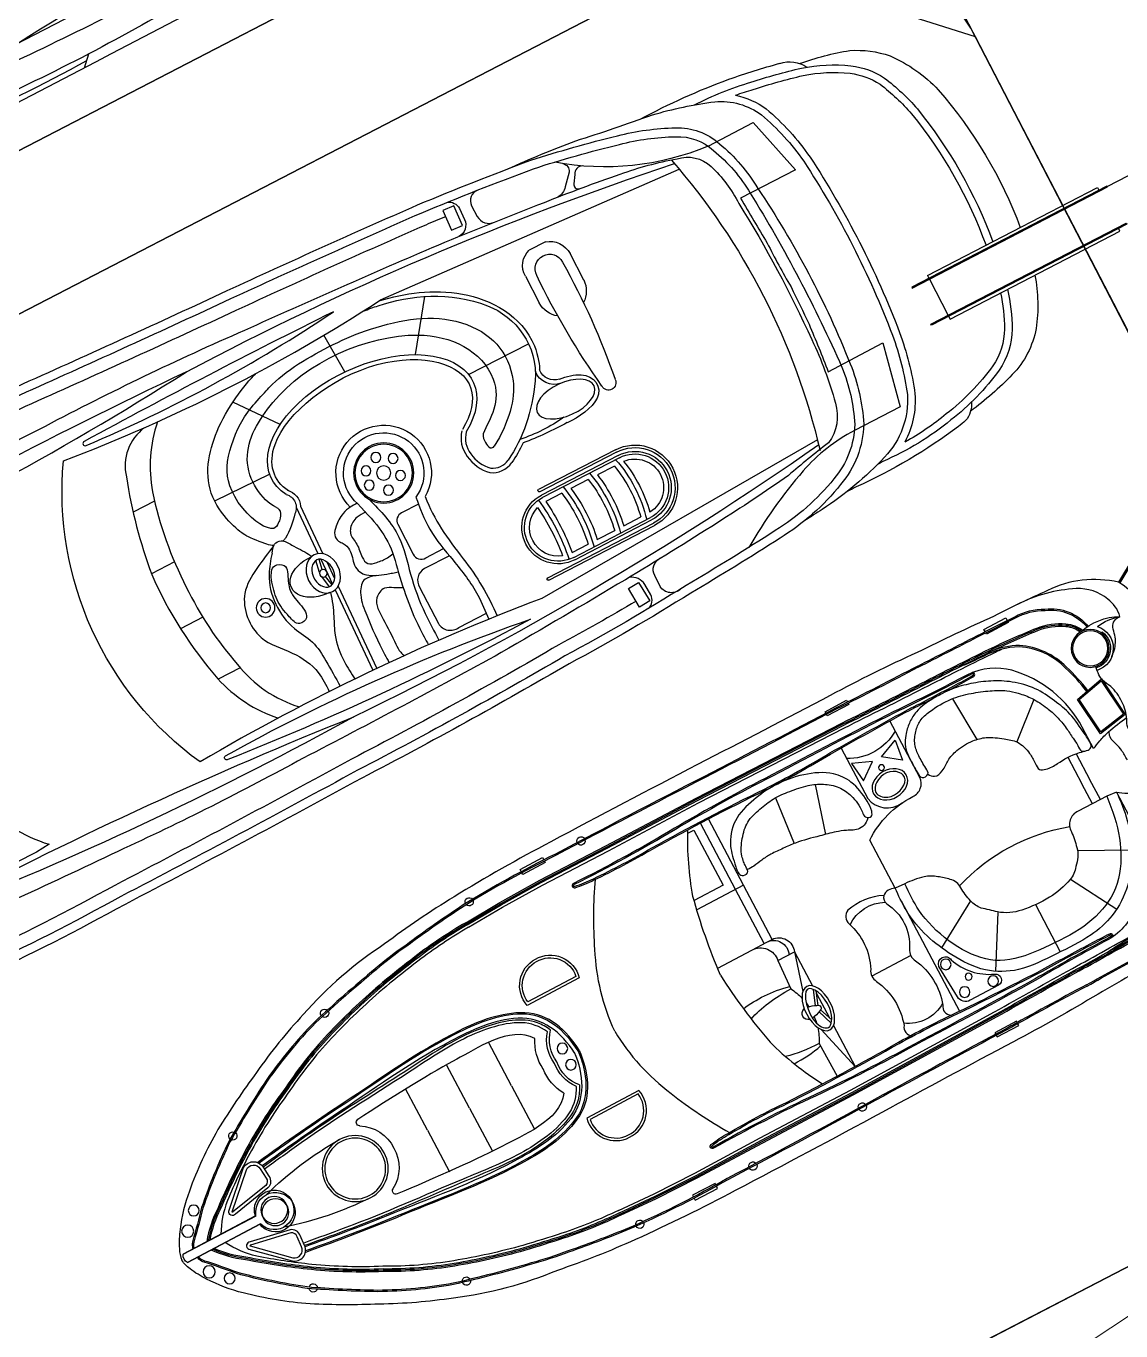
# Model space of a CAD drawing. Header units: metres. Extents: x 2662 to 3279, y 1027 to 1511.
# Drawn here: x 3064.6 to 3075.9, y 1237.12 to 1250.59 of the extents above; entities that cross this region are included whole.
import ezdxf

# ---------------------------------------------------------------- set-up
doc = ezdxf.new("R2010")
doc.units = ezdxf.units.M
doc.header["$LTSCALE"] = 1000
for name, color, linetype in [('01 main point', 1, 'Continuous'), ('furniture', 6, 'Continuous'), ('Layer13', 4, 'Continuous')]:
    doc.layers.add(name, color=color, linetype=linetype)
doc.layers.add('CONT-MNR', color=252, linetype='Continuous', lineweight=9)

# ---------------------------------------------------------------- blocks, each defined once
blk = doc.blocks.new('A$Cf6bfa866')
for points in [[(3.604, 8.531), (3.604, 3.439)], [(4.144, 7.67), (4.038, 7.563)]]:
    blk.add_lwpolyline(points)
for centre, radius, start, end in [((-10.402, 8.019), 14.499, 358.4109, 10.6896), ((-17.965, 7.639), 22.003, 357.7835, 4.2592), ((899.63, 4.291), 895.492, 179.708794, 180.090046), ((-33.693, 6.76), 37.481, 358.8044, 2.52), ((28.747, 5.912), 25.244, 174.8689, 185.1311)]:
    blk.add_arc(centre, radius, start, end)
blk = doc.blocks.new('A$C8620f102')
for p, q in [((2.551, 10.472), (2.066, 10.472)), ((2.551, 10.472), (3.035, 10.472)), ((2.551, 9.981), (2.045, 9.981)), ((2.551, 9.981), (3.056, 9.981)), ((2.551, 9.49), (2.043, 9.49)), ((2.551, 9.49), (3.058, 9.49)), ((1.841, 6.498), (1.066, 6.498)), ((1.841, 6.406), (1.066, 6.406)), ((2.694, 6.454), (2.694, 6.261)), ((2.694, 6.261), (3.098, 6.378)), ((3.531, 6.394), (4.033, 6.261)), ((2.694, 6.261), (3.092, 6.261)), ((3.289, 6.329), (3.129, 6.271)), ((3.299, 6.303), (3.157, 6.252)), ((3.183, 6.261), (3.465, 6.261)), ((3.349, 6.303), (3.496, 6.25)), ((3.358, 6.329), (3.523, 6.27)), ((3.556, 6.261), (4.033, 6.261)), ((1.197, 5.69), (1.706, 5.742)), ((3.291, 5.219), (3.291, 5.672)), ((1.269, 5.264), (1.773, 5.411)), ((2.743, 5.042), (4.034, 5.042)), ((3.08, 4.409), (3.369, 4.9)), ((3.314, 4.213), (3.843, 4.521)), ((3.428, 3.833), (3.979, 3.836)), ((1.148, 3.599), (1.638, 3.571)), ((3.364, 3.392), (3.862, 3.115)), ((1.548, 2.859), (1.854, 3.219)), ((3.137, 3.19), (3.391, 2.692)), ((2.24, 2.828), (2.551, 2.828)), ((2.247, 2.735), (2.551, 2.735)), ((2.782, 2.828), (2.551, 2.828)), ((2.783, 2.735), (2.551, 2.735)), ((1.268, 1.921), (1.262, 1.909)), ((0, 0.057), (0.887, 1.52)), ((0.013, 0.049), (0.9, 1.512))]:
    blk.add_line(p, q)
for points in [[(2.551, 1.341, -0.01736), (1.42, 1.368, -0.12634), (0.887, 1.52, -0.172899), (0.62, 2.207, -0.013884), (0.596, 2.82, -0.008973), (0.555, 3.695, -0.01509), (0.528, 4.697, 0.002245), (0.518, 6.241, -0.003342), (0.514, 7.955, -0.016984), (0.549, 9.103, -0.024546), (0.644, 9.964, -0.067942), (0.894, 11.047, -0.033948), (1.197, 11.753, -0.022001), (1.533, 12.382, -0.042872), (1.956, 12.94, -0.059514), (2.26, 13.208, -0.046364), (2.433, 13.309, -0.104882), (2.551, 13.341, -0.104882)], [(2.551, 1.341, 0.01736), (3.681, 1.368, 0.12634), (4.214, 1.52, 0.172899), (4.481, 2.207, 0.013884), (4.505, 2.82, 0.008973), (4.546, 3.695, 0.01509), (4.573, 4.697, -0.002245), (4.583, 6.241, 0.003342), (4.587, 7.955, 0.016984), (4.552, 9.103, 0.024546), (4.457, 9.964, 0.067942), (4.207, 11.047, 0.033948), (3.904, 11.753, 0.022001), (3.568, 12.382, 0.042872), (3.145, 12.94, 0.059514), (2.841, 13.208, 0.046364), (2.668, 13.309, 0.104882), (2.551, 13.341, 0.104882)], [(0.682, 3.757, 0.006425), (0.669, 4.701, 0.002217), (0.659, 6.243, -0.003368), (0.649, 7.97, -0.024633), (0.668, 9.058, -0.015037), (0.757, 9.773, -0.025439), (0.825, 10.169, -0.013843), (1.017, 10.982, -0.040266), (1.317, 11.705, -0.016729), (1.689, 12.335, -0.029739), (2.166, 12.908, 0.01525), (2.423, 13.147, -0.132389), (2.478, 13.181, -0.028442), (2.502, 13.188, -0.028442)], [(0.695, 3.757, 0.006424), (0.683, 4.702, 0.002217), (0.672, 6.243, -0.003368), (0.662, 7.97, -0.024633), (0.682, 9.057, -0.015038), (0.77, 9.771, -0.025461), (0.838, 10.166, -0.013839), (1.03, 10.978, -0.040238), (1.329, 11.698, -0.016715), (1.701, 12.327, -0.029693), (2.176, 12.898, 0.015234), (2.433, 13.137, -0.134036), (2.482, 13.168, -0.024879), (2.502, 13.174, -0.024879)], [(4.42, 3.757, -0.006425), (4.432, 4.701, -0.002217), (4.442, 6.243, 0.003368), (4.453, 7.97, 0.024633), (4.433, 9.058, 0.015037), (4.344, 9.773, 0.025439), (4.276, 10.169, 0.013843), (4.084, 10.982, 0.040266), (3.784, 11.705, 0.016729), (3.412, 12.335, 0.029739), (2.935, 12.908, -0.01525), (2.678, 13.147, 0.132389), (2.623, 13.181, 0.028442), (2.599, 13.188, 0.028442)], [(4.406, 3.757, -0.006424), (4.418, 4.702, -0.002217), (4.429, 6.243, 0.003368), (4.439, 7.97, 0.024633), (4.419, 9.057, 0.015038), (4.331, 9.771, 0.025461), (4.263, 10.166, 0.013839), (4.071, 10.978, 0.040238), (3.772, 11.698, 0.016715), (3.4, 12.327, 0.029693), (2.925, 12.898, -0.015234), (2.668, 13.137, 0.134036), (2.619, 13.168, 0.024879), (2.599, 13.174, 0.024879)], [(0.842, 9.12, -0.031596), (0.907, 9.752, -0.004928), (0.985, 10.169, -0.02844), (1.18, 10.88, -0.042875), (1.475, 11.56, -0.035347), (1.839, 12.205, -0.024093), (2.247, 12.759, -0.079837), (2.502, 13.025)], [(0.855, 9.119, -0.031592), (0.92, 9.75, -0.004926), (0.999, 10.166, -0.028436), (1.193, 10.875, -0.042895), (1.487, 11.554, -0.035363), (1.851, 12.197, -0.024111), (2.258, 12.751, -0.077658), (2.502, 13.008, -0.077658)], [(0.869, 9.119, -0.031588), (0.934, 9.748, -0.004924), (1.012, 10.163, -0.028433), (1.207, 10.871, -0.042917), (1.499, 11.548, -0.035379), (1.862, 12.19, -0.02413), (2.269, 12.742, -0.075408), (2.502, 12.99, -0.075408)], [(4.259, 9.12, 0.031596), (4.194, 9.752, 0.004928), (4.116, 10.169, 0.02844), (3.921, 10.88, 0.042875), (3.626, 11.56, 0.035347), (3.262, 12.205, 0.024093), (2.854, 12.759, 0.079837), (2.599, 13.025)], [(4.246, 9.119, 0.031592), (4.181, 9.75, 0.004926), (4.103, 10.166, 0.028436), (3.908, 10.875, 0.042895), (3.614, 11.554, 0.035363), (3.25, 12.197, 0.024111), (2.843, 12.751, 0.077658), (2.599, 13.008, 0.077658)], [(4.232, 9.119, 0.031588), (4.167, 9.748, 0.004924), (4.089, 10.163, 0.028433), (3.895, 10.871, 0.042917), (3.602, 11.548, 0.035379), (3.239, 12.19, 0.02413), (2.832, 12.742, 0.075408), (2.599, 12.99, 0.075408)], [(0.897, 9.118, -0.031581), (0.961, 9.743, -0.00492), (1.039, 10.157, -0.028426), (1.233, 10.862, -0.042959), (1.524, 11.536, -0.035411), (1.885, 12.175, -0.028829), (2.227, 12.638, -0.092336), (2.502, 12.86, -0.080328)], [(4.204, 9.118, 0.031581), (4.14, 9.743, 0.00492), (4.062, 10.157, 0.028426), (3.868, 10.862, 0.042959), (3.577, 11.536, 0.035411), (3.216, 12.175, 0.028829), (2.874, 12.638, 0.092336), (2.599, 12.86, 0.080328)], [(2.093, 12.151), (2.204, 12.143, 0.382221), (2.306, 12.207), (2.389, 12.629, 0.786544), (2.329, 12.677), (2.011, 12.339, 0.616464), (2.093, 12.151, 3.844907)], [(3.008, 12.151), (2.897, 12.143, -0.382221), (2.795, 12.207), (2.712, 12.629, -0.786544), (2.772, 12.677), (3.09, 12.339, -0.616464), (3.008, 12.151, -3.844907)], [(0.842, 9.12), (0.822, 8.712), (0.812, 8.241), (0.817, 7.472), (0.817, 6.417), (0.837, 4.724, -0.002601), (0.857, 3.805, 0.004411), (0.873, 3.024, 0.013009), (0.91, 2.487, 0.113396), (1.012, 2.2, 0.146005), (1.152, 2.079, 1.595219)], [(0.855, 9.119), (0.836, 8.712), (0.826, 8.241), (0.831, 7.472), (0.831, 6.417), (0.851, 4.724, -0.002601), (0.871, 3.805, 0.004411), (0.887, 3.024, 0.013003), (0.923, 2.488, 0.113337), (1.023, 2.207, 0.144821), (1.155, 2.093, 0.138987)], [(0.869, 9.119), (0.85, 8.711), (0.84, 8.24), (0.845, 7.472), (0.845, 6.417), (0.864, 4.725, -0.002601), (0.885, 3.806, 0.00441), (0.901, 3.025, 0.012997), (0.937, 2.49, 0.113276), (1.035, 2.215, 0.142458), (1.159, 2.106, 0.142458)], [(0.897, 9.117), (0.877, 8.711), (0.868, 8.24), (0.873, 7.472), (0.873, 6.417), (0.892, 4.725, -0.002601), (0.912, 3.806, 0.00441), (0.929, 3.026, 0.002867), (0.934, 2.908, 0.002867)], [(4.232, 9.119), (4.251, 8.711), (4.261, 8.24), (4.256, 7.472), (4.256, 6.417), (4.237, 4.725, 0.002601), (4.217, 3.806, -0.00441), (4.2, 3.025, -0.012997), (4.164, 2.49, -0.113276), (4.066, 2.215, -0.142458), (3.942, 2.106, -0.142458)], [(4.246, 9.119), (4.265, 8.712), (4.275, 8.241), (4.27, 7.472), (4.27, 6.417), (4.25, 4.724, 0.002601), (4.23, 3.805, -0.004411), (4.214, 3.024, -0.013003), (4.178, 2.488, -0.113337), (4.078, 2.207, -0.144821), (3.946, 2.093, -0.138987)], [(4.259, 9.12), (4.279, 8.712), (4.289, 8.241), (4.284, 7.472), (4.284, 6.417), (4.264, 4.724, 0.002601), (4.244, 3.805, -0.004411), (4.228, 3.024, -0.013009), (4.191, 2.487, -0.113396), (4.089, 2.2, -0.146005), (3.949, 2.079, -1.595219)], [(4.204, 9.117), (4.224, 8.711), (4.233, 8.24), (4.228, 7.472), (4.228, 6.417), (4.209, 4.725, 0.002601), (4.189, 3.806, -0.00441), (4.172, 3.026, -0.002867), (4.167, 2.908, -0.002867)], [(1.892, 8.352), (1.892, 8.96, 0.483063), (1.51, 8.662, 0.50024), (1.892, 8.352, 0.418424)], [(3.209, 8.352), (3.209, 8.96, -0.483063), (3.591, 8.662, -0.50024), (3.209, 8.352, -0.418424)], [(2.551, 8.286, 0.096403), (1.711, 8.072, 0.040538), (1.071, 7.727, 1.92312)], [(2.551, 8.286, -0.096403), (3.39, 8.072, -0.040538), (4.03, 7.727, -1.92312)], [(2.285, 2.551), (2.035, 2.551, -0.202722), (1.176, 2.918, -0.178768), (1.002, 3.337, 0.010028), (0.983, 4.195, -0.005356), (0.971, 5.613, -0.016605), (0.989, 6.759, 0.018921), (1.004, 7.948, -0.925873), (1.05, 7.955, -0.041202), (1.07, 7.744, -0.024461), (1.071, 7.062, 0.012888), (1.079, 5.748, -0.019359), (1.064, 4.979, 0.002375), (1.046, 4.09, -0.006386), (1.051, 3.524, -0.013656), (1.048, 3.297, -0.862706), (1.005, 3.292, 0.648089)], [(1.018, 3.295, -0.016488), (1.015, 3.337, 0.010023), (0.997, 4.196, -0.005356), (0.985, 5.613, -0.016607), (1.003, 6.758, 0.018921), (1.017, 7.949, 0.01143), (1.017, 7.949, -0.913283), (1.036, 7.953, -0.041174), (1.056, 7.744, -0.024478), (1.057, 7.062, 0.012889), (1.065, 5.748, -0.019362), (1.05, 4.98, 0.002377), (1.032, 4.09, -0.006391), (1.037, 3.524, -0.013664), (1.034, 3.297, 0.000701), (1.034, 3.297, -0.819976), (1.018, 3.295, -0.819976)], [(2.792, 2.551), (3.066, 2.551, 0.202722), (3.925, 2.918, 0.178768), (4.099, 3.337, -0.010028), (4.118, 4.195, 0.005356), (4.13, 5.613, 0.016605), (4.112, 6.759, -0.018921), (4.097, 7.948, 0.925873), (4.051, 7.955, 0.041202), (4.031, 7.744, 0.024461), (4.03, 7.062, -0.012888), (4.022, 5.748, 0.019359), (4.037, 4.979, -0.002375), (4.055, 4.09, 0.006386), (4.05, 3.524, 0.013656), (4.053, 3.297, 0.862706), (4.096, 3.292, -0.648089)], [(4.083, 3.295, 0.016488), (4.086, 3.337, -0.010023), (4.104, 4.196, 0.005356), (4.116, 5.613, 0.016607), (4.098, 6.758, -0.018921), (4.084, 7.949, -0.01143), (4.084, 7.949, 0.913283), (4.065, 7.953, 0.041174), (4.045, 7.744, 0.024478), (4.044, 7.062, -0.012889), (4.036, 5.748, 0.019362), (4.051, 4.98, -0.002377), (4.069, 4.09, 0.006391), (4.064, 3.524, 0.013664), (4.067, 3.297, -0.000701), (4.067, 3.297, 0.819976), (4.083, 3.295, 0.819976)], [(2.551, 7.051, 0.033687), (1.699, 6.921, 0.051879), (1.066, 6.645, 1.92312)], [(2.473, 7.041), (2.473, 6.641, 0.462925), (2.694, 6.454), (3.016, 6.473)], [(2.551, 7.051, -0.033687), (3.402, 6.921, -0.051879), (4.035, 6.645, -1.92312)], [(2.473, 6.641), (2.473, 6.468, 0.545737), (2.694, 6.326, 0.282905)], [(2.473, 6.468), (2.473, 6.406, 0.516839), (2.694, 6.261, 0.282905)], [(2.611, 5.174, -0.164009), (2.574, 5.573, -0.407559), (2.703, 5.627, 0.20466), (3.223, 5.651, -0.28657), (3.361, 5.655, 0.198759), (3.897, 5.618, -0.45148), (4.029, 5.593, -1.463971)], [(2.6, 5.036, -0.291269), (2.613, 5.176, -0.299867), (2.703, 5.188, 0.273478), (3.223, 5.197, -0.28657), (3.361, 5.201, 0.198759), (3.897, 5.164, -0.45148), (4.029, 5.14, -1.463971)], [(2.6, 5.036), (2.039, 5.036, 0.158322), (1.849, 4.432, -0.417676), (1.71, 4.276), (1.049, 4.276)], [(2.792, 2.551), (2.783, 2.661), (2.781, 2.994, -0.448043), (2.937, 3.153, 0.025561), (3.107, 3.181, 0.15676), (3.276, 3.282, 0.144288), (3.367, 3.398, 0.079427), (3.428, 3.671, 0.054179), (3.412, 3.985, 0.127294), (3.311, 4.217, -0.025195), (3.198, 4.347, 0.112656), (3.079, 4.409, 0.061652), (2.913, 4.434, -0.222278), (2.786, 4.49, -0.049109), (2.701, 4.591, -0.09997), (2.635, 4.717, -0.045992), (2.606, 4.926), (2.6, 5.036)], [(1.061, 4.853), (1.649, 4.853, -0.406088), (1.856, 4.561)], [(0.682, 3.757, -0.002942), (0.692, 3.07, 0.002013), (0.701, 2.633, 0.130442), (0.778, 2.321, 0.261246), (1.143, 2.01, 0.209197)], [(0.695, 3.757, -0.002941), (0.705, 3.07, 0.002014), (0.715, 2.633, 0.130992), (0.791, 2.327, 0.261832), (1.146, 2.024, 0.261832)], [(4.406, 3.757, 0.002941), (4.396, 3.07, -0.002014), (4.386, 2.633, -0.130992), (4.31, 2.327, -0.261832), (3.955, 2.024, -0.261832)], [(4.42, 3.757, 0.002942), (4.41, 3.07, -0.002013), (4.4, 2.633, -0.130442), (4.323, 2.321, -0.261246), (3.958, 2.01, -0.209197)], [(1.73, 2.337, -0.043334), (1.415, 2.417, -0.18333), (0.998, 2.737, -0.123985), (0.911, 3.114, 0.015377), (0.892, 3.387)], [(3.371, 2.337, 0.043334), (3.687, 2.417, 0.18333), (4.103, 2.737, 0.123985), (4.19, 3.114, -0.015377), (4.209, 3.387)], [(1.727, 2.323, -0.043195), (1.41, 2.404, -0.183415), (0.986, 2.73, -0.094511), (0.901, 3.02)], [(1.205, 1.672, -0.164393), (0.99, 1.699, -0.188684), (0.742, 1.936, -0.10758), (0.602, 2.549)]]:
    blk.add_lwpolyline(points, format="xyb")
for points in [[(2.502, 12.456), (2.502, 13.3)], [(2.502, 13.3), (2.502, 12.45)], [(2.599, 13.3), (2.599, 12.45)], [(2.599, 12.456), (2.599, 13.3)], [(0.643, 8.368), (0.619, 8.368), (0.619, 8.105), (0.645, 8.105)], [(0.659, 8.105), (0.677, 8.105), (0.677, 8.368), (0.657, 8.368)], [(4.442, 8.105), (4.424, 8.105), (4.424, 8.368), (4.444, 8.368)], [(4.458, 8.368), (4.482, 8.368), (4.482, 8.105), (4.456, 8.105)], [(1.098, 6.663), (1.098, 6.591), (1.743, 6.591), (1.743, 6.931)], [(2.473, 6.406), (1.841, 6.406), (1.841, 6.951)], [(2.473, 6.498), (1.841, 6.498)], [(3.65, 6.478), (4.035, 6.473)], [(0.669, 4.823), (0.651, 4.823), (0.651, 4.571), (0.672, 4.571)], [(0.686, 4.571), (0.7, 4.571), (0.7, 4.823), (0.682, 4.823)], [(4.415, 4.571), (4.401, 4.571), (4.401, 4.823), (4.419, 4.823)], [(4.432, 4.823), (4.45, 4.823), (4.45, 4.571), (4.429, 4.571)], [(0.693, 2.976), (0.668, 2.976), (0.668, 2.721), (0.699, 2.721)], [(0.712, 2.721), (0.722, 2.721), (0.722, 2.976), (0.707, 2.976)]]:
    blk.add_lwpolyline(points)
for points in [[(2.095, 12.185), (2.208, 12.177, 0.383069), (2.273, 12.216), (2.356, 12.642, 0.853636), (2.351, 12.65), (2.037, 12.316, 0.613527)], [(3.006, 12.185), (2.893, 12.177, -0.383069), (2.828, 12.216), (2.745, 12.642, -0.853636), (2.75, 12.65), (3.064, 12.316, -0.613527)], [(1.864, 8.375), (1.864, 8.937, 0.460147), (1.537, 8.662, 0.47706)], [(3.237, 8.375), (3.237, 8.937, -0.460147), (3.564, 8.662, -0.47706)], [(3.525, 5.013, 0.917705), (3.526, 4.87, -0.209704), (3.864, 4.543, 0.850912), (3.985, 4.562), (3.985, 4.893, 0.435659), (3.893, 4.991)]]:
    blk.add_lwpolyline(points, format="xyb", close=True)
for points in [[(1.335, 4.631), (1.25, 4.833), (1.468, 4.806)], [(1.335, 4.524), (1.25, 4.322), (1.468, 4.35)], [(2.125, 2.097), (2.184, 2.415), (1.757, 2.461), (1.687, 2.14)], [(2.113, 2.112), (2.168, 2.403), (1.768, 2.446), (1.703, 2.153)]]:
    blk.add_lwpolyline(points, close=True)
for centre, radius in [((2.313, 13.148), 0.0628), ((2.788, 13.148), 0.0628), ((2.154, 12.993), 0.0564), ((2.947, 12.993), 0.0564), ((2.537, 12.256), 0.139), ((2.564, 12.256), 0.139), ((2.551, 11.317), 0.341), ((2.551, 11.317), 0.341), ((2.551, 11.317), 0.314), ((2.551, 11.317), 0.314), ((2.456, 8.847), 0.055), ((2.645, 8.847), 0.055), ((3.54, 4.942), 0.0548), ((3.884, 4.903), 0.0548), ((3.762, 4.792), 0.0355), ((1.434, 4.578), 0.0294), ((3.921, 4.59), 0.0548), ((1.354, 2.097), 0.196), ((1.354, 2.097), 0.182)]:
    blk.add_circle(centre, radius)
for centre, radius, start, end in [((2.551, 13.234), 0.0821, 53.9074, 126.0926), ((2.551, 13.234), 0.0821, 53.9074, 126.0926), ((2.537, 12.256), 0.204, 99.884, 72.3335), ((2.564, 12.256), 0.204, 107.6665, 80.116), ((1.663, 12.276), 0.0427, 70.2304, 225.3725), ((1.663, 12.276), 0.0427, 244.0102, 51.5927), ((3.438, 12.276), 0.0427, 128.4073, 295.9898), ((3.438, 12.276), 0.0427, 314.6275, 109.7696), ((5.832, 11.216), 3.624, 163.3274, 178.3982), ((-0.731, 11.216), 3.624, 1.6018, 16.6726), ((2.151, 11.052), 0.0363, 29.1946, 175.6623), ((2.538, 11.275), 0.41, 209.9392, 271.7403), ((2.563, 11.275), 0.41, 268.2597, 330.0608), ((2.95, 11.052), 0.0363, 4.3377, 150.8054), ((0.986, 10.846), 0.0427, 81.6158, 249.7115), ((0.986, 10.846), 0.0427, 268.3466, 62.9808), ((4.115, 10.846), 0.0427, 117.0192, 271.6534), ((4.115, 10.846), 0.0427, 290.2885, 98.3842), ((0.667, 8.989), 0.0427, 91.3196, 261.7261), ((0.667, 8.989), 0.0427, 280.385, 72.6607), ((2.499, 8.603), 0.521, 84.2735, 120.8759), ((2.602, 8.603), 0.521, 59.1241, 95.7265), ((4.434, 8.989), 0.0427, 107.3393, 259.615), ((4.434, 8.989), 0.0427, 278.2739, 88.6804), ((2.492, 8.581), 0.414, 81.2885, 129.0382), ((2.492, 8.581), 0.386, 81.2885, 132.4956), ((2.609, 8.581), 0.414, 50.9618, 98.7115), ((2.609, 8.581), 0.386, 47.5044, 98.7115), ((0.652, 7.675), 0.0427, 95.0301, 265.1292), ((0.652, 7.675), 0.0427, 283.7894, 76.3699), ((4.449, 7.675), 0.0427, 103.6301, 256.2106), ((4.449, 7.675), 0.0427, 274.8708, 84.9699), ((3.329, 7.03), 0.638, 240.625, 253.976), ((3.324, 6.436), 0.0623, 10.8023, 169.1479), ((3.329, 7.03), 0.638, 285.4342, 300.19), ((3.329, 7.03), 0.638, 259.9491, 264.189), ((3.484, 6.433), 0.223, 176.1154, 176.3847), ((3.484, 6.433), 0.223, 185.6025, 211.5954), ((3.164, 6.433), 0.223, 328.4046, 356.0447), ((3.329, 7.03), 0.638, 274.9025, 281.2418), ((3.164, 6.433), 0.223, 3.6153, 3.8846), ((4.439, 6.391), 0.0427, 101.222, 257.4711), ((4.439, 6.391), 0.0427, 276.0953, 82.5978), ((3.324, 6.316), 0.0299, 180, 0), ((3.04, 5.38), 0.404, 143.2, 207.4042), ((3.542, 5.38), 0.404, 326.6244, 34.7719), ((0.693, 4.578), 0.562, 327.4686, 29.356), ((4.788, 3.778), 2.009, 160.8995, 198.3721), ((1.773, 1.953), 0.633, 165.9957, 206.3313), ((1.354, 2.097), 0.238, 225.7726, 10.6742), ((1.354, 2.097), 0.21, 243.7243, 10.6742), ((1.816, 1.84), 0.633, 172.1254, 195.3579)]:
    blk.add_arc(centre, radius, start, end)
for start_param, end_param in [(0.830012, 1.576846), (4.712389, 5.232342)]:
    blk.add_ellipse((3.333, 6.478), major_axis=(0, 0.745), ratio=0.425319, start_param=start_param, end_param=end_param)
for centre, major_axis, ratio in [((3.324, 6.316), (0.254, 0), 0.533092), ((1.627, 4.582), (0.009, 0.195), 0.758117)]:
    blk.add_ellipse(centre, major_axis=major_axis, ratio=ratio)
for points, knots in [([(2.551, 8.701), (2.314, 8.72), (2.066, 8.805), (1.83, 9.23), (1.802, 9.481), (1.782, 10.189), (1.855, 10.642), (1.928, 11.464), (1.974, 11.814), (2.026, 12.177)], [0, 0, 0, 0, 0.0462196, 0.0462196, 0.0924392, 0.0924392, 0.1947325, 0.1947325, 0.2709084, 0.2709084, 0.2709084, 0.2709084]), ([(2.552, 8.714), (2.309, 8.735), (2.06, 8.829), (1.833, 9.271), (1.811, 9.527), (1.8, 10.239), (1.872, 10.693), (1.946, 11.495), (1.99, 11.825), (2.039, 12.168)], [0, 0, 0, 0, 0.0480884, 0.0480884, 0.0961768, 0.0961768, 0.1985377, 0.1985377, 0.2704106, 0.2704106, 0.2704106, 0.2704106]), ([(2.231, 8.866), (2.183, 8.889), (1.994, 9.007), (1.819, 9.575), (1.915, 10.389), (1.971, 11.3), (2.057, 11.904), (2.092, 12.151)], [0.0234044, 0.0234044, 0.0234044, 0.0234044, 0.0350942, 0.0739111, 0.138251, 0.2165713, 0.2709084, 0.2709084, 0.2709084, 0.2709084]), ([(2.555, 8.756), (2.307, 8.777), (2.07, 8.878), (1.861, 9.333), (1.849, 9.595), (1.849, 10.319), (1.918, 10.785), (1.997, 11.561), (2.036, 11.858), (2.078, 12.153)], [0, 0, 0, 0, 0.0508337, 0.0508337, 0.1016674, 0.1016674, 0.2060328, 0.2060328, 0.2709084, 0.2709084, 0.2709084, 0.2709084]), ([(2.231, 8.903), (2.145, 8.948), (2.073, 9.007), (1.923, 9.276), (1.894, 9.521), (1.888, 9.955), (1.914, 10.167), (1.972, 10.817), (2, 11.255), (2.076, 11.841), (2.097, 11.994), (2.119, 12.147)], [0.0248254, 0.0248254, 0.0248254, 0.0248254, 0.0474598, 0.0474598, 0.0949196, 0.0949196, 0.1423794, 0.1423794, 0.237299, 0.237299, 0.2709084, 0.2709084, 0.2709084, 0.2709084]), ([(2.546, 8.756), (2.794, 8.777), (3.031, 8.878), (3.24, 9.333), (3.252, 9.595), (3.252, 10.319), (3.183, 10.785), (3.104, 11.561), (3.065, 11.858), (3.023, 12.153)], [0, 0, 0, 0, 0.0508337, 0.0508337, 0.1016674, 0.1016674, 0.2060328, 0.2060328, 0.2709084, 0.2709084, 0.2709084, 0.2709084]), ([(2.549, 8.714), (2.792, 8.735), (3.041, 8.829), (3.268, 9.271), (3.29, 9.527), (3.301, 10.239), (3.23, 10.693), (3.155, 11.495), (3.111, 11.825), (3.062, 12.168)], [0, 0, 0, 0, 0.0480884, 0.0480884, 0.0961768, 0.0961768, 0.1985377, 0.1985377, 0.2704106, 0.2704106, 0.2704106, 0.2704106]), ([(2.551, 8.701), (2.787, 8.72), (3.035, 8.805), (3.271, 9.23), (3.3, 9.481), (3.319, 10.189), (3.246, 10.642), (3.173, 11.464), (3.127, 11.814), (3.075, 12.177)], [0, 0, 0, 0, 0.0462196, 0.0462196, 0.0924392, 0.0924392, 0.1947325, 0.1947325, 0.2709084, 0.2709084, 0.2709084, 0.2709084]), ([(2.87, 8.866), (2.918, 8.889), (3.107, 9.007), (3.282, 9.575), (3.186, 10.389), (3.13, 11.3), (3.044, 11.904), (3.009, 12.151)], [0.0234044, 0.0234044, 0.0234044, 0.0234044, 0.0350942, 0.0739111, 0.138251, 0.2165713, 0.2709084, 0.2709084, 0.2709084, 0.2709084]), ([(2.87, 8.903), (2.956, 8.948), (3.028, 9.007), (3.178, 9.276), (3.207, 9.521), (3.213, 9.955), (3.187, 10.167), (3.129, 10.817), (3.101, 11.255), (3.025, 11.841), (3.004, 11.994), (2.982, 12.147)], [0.0248254, 0.0248254, 0.0248254, 0.0248254, 0.0474598, 0.0474598, 0.0949196, 0.0949196, 0.1423794, 0.1423794, 0.237299, 0.237299, 0.2709084, 0.2709084, 0.2709084, 0.2709084]), ([(2.231, 9.05), (1.991, 9.208), (2.046, 9.651), (2.041, 10.093), (2.081, 10.674), (2.115, 11.056)], [0.0313661, 0.0313661, 0.0313661, 0.0313661, 0.1084744, 0.1084744, 0.1920729, 0.1920729, 0.1920729, 0.1920729]), ([(2.87, 9.05), (3.11, 9.208), (3.055, 9.651), (3.06, 10.093), (3.02, 10.674), (2.986, 11.056)], [0.0313661, 0.0313661, 0.0313661, 0.0313661, 0.1084744, 0.1084744, 0.1920729, 0.1920729, 0.1920729, 0.1920729]), ([(3.55, 6.316), (3.55, 6.345), (3.515, 6.384), (3.315, 6.448), (3.115, 6.385), (3.083, 6.272), (3.23, 6.193), (3.483, 6.226), (3.55, 6.279), (3.55, 6.316)], [0, 0, 0, 0, 1.031451, 1.031451, 2.992455, 2.992455, 4.95346, 4.95346, 6.283185, 6.283185, 6.283185, 6.283185]), ([(2.783, 2.661), (3.098, 2.685), (3.381, 2.768), (3.801, 3.136), (3.877, 3.417), (3.866, 4.031), (3.863, 4.353), (3.503, 4.749), (3.201, 4.892), (2.816, 4.936), (2.715, 4.932), (2.606, 4.926)], [0, 0, 0, 0, 0.0684102, 0.0684102, 0.1368204, 0.1368204, 0.2052306, 0.2052306, 0.2736407, 0.2736407, 0.2974604, 0.2974604, 0.2974604, 0.2974604]), ([(1.635, 4.749), (1.57, 4.752), (1.499, 4.657), (1.516, 4.457), (1.594, 4.394), (1.723, 4.448), (1.768, 4.575), (1.714, 4.716), (1.674, 4.747), (1.635, 4.749)], [0, 0, 0, 0, 1.743273, 1.743273, 3.486547, 3.486547, 5.22982, 5.22982, 6.283185, 6.283185, 6.283185, 6.283185]), ([(2.551, 2.297), (2.512, 2.298), (2.446, 2.299), (2.351, 2.319), (2.271, 2.356), (2.221, 2.334), (2.203, 2.325)], [0, 0, 0, 0, 0.00840925, 0.01405459, 0.02148076, 0.02583256, 0.02583256, 0.02583256, 0.02583256])]:
    blk.add_open_spline(points, degree=3, knots=knots)
for points in [[(2.967, 7.002), (2.943, 6.843), (2.943, 6.662), (2.988, 6.473)], [(3.715, 6.804), (3.716, 6.699), (3.705, 6.587), (3.679, 6.473)]]:
    blk.add_open_spline(points, degree=3)
for points in [[(1.628, 6.291), (1.681, 6.294), (1.748, 6.309), (1.745, 6.372), (1.635, 6.386), (1.422, 6.334), (1.214, 6.169), (1.111, 5.9), (1.08, 5.636), (1.124, 5.322), (1.26, 5.046), (1.418, 4.926), (1.671, 4.871), (1.785, 4.878), (1.83, 4.907), (1.807, 4.961), (1.747, 4.967), (1.545, 4.991), (1.409, 5.063), (1.305, 5.189), (1.243, 5.335), (1.208, 5.53), (1.198, 5.718), (1.227, 5.89), (1.286, 6.062), (1.409, 6.191), (1.568, 6.279), (1.628, 6.291)], [(1.824, 4.941), (1.867, 4.998), (1.884, 5.072), (1.838, 5.2), (1.801, 5.303), (1.759, 5.471), (1.707, 5.727), (1.696, 5.864), (1.69, 6.006), (1.699, 6.117), (1.716, 6.217), (1.717, 6.295)], [(2.792, 2.551), (3.104, 2.59), (3.448, 2.721), (3.695, 2.898), (3.897, 3.186), (3.973, 3.474), (3.978, 3.879), (3.938, 4.303), (3.781, 4.606), (3.483, 4.839), (3.19, 4.975), (2.852, 5.041), (2.6, 5.036)], [(1.719, 4.187), (1.769, 4.136), (1.758, 4.039), (1.69, 3.935), (1.643, 3.809), (1.632, 3.615), (1.665, 3.478), (1.765, 3.32), (1.859, 3.215), (2.02, 3.158), (2.135, 3.154), (2.214, 3.144), (2.243, 3.086), (2.247, 2.953), (2.254, 2.698), (2.263, 2.57), (2.121, 2.56), (1.855, 2.6), (1.661, 2.676), (1.456, 2.795), (1.284, 2.972), (1.172, 3.162), (1.1, 3.356), (1.057, 3.557), (1.054, 3.773), (1.093, 3.989), (1.154, 4.097), (1.241, 4.188), (1.404, 4.27), (1.512, 4.276), (1.647, 4.275), (1.721, 4.254), (1.719, 4.187), (1.654, 4.176), (1.508, 4.181), (1.383, 4.161), (1.27, 4.09), (1.194, 4), (1.156, 3.866), (1.146, 3.612), (1.19, 3.403), (1.259, 3.215), (1.338, 3.064), (1.416, 2.97), (1.532, 2.87), (1.69, 2.78), (1.816, 2.733), (1.966, 2.701), (2.092, 2.687), (2.182, 2.68), (2.249, 2.672), (2.268, 2.634)], [(2.285, 2.551), (2.245, 2.458), (2.204, 2.333), (2.16, 2.098)], [(2.792, 2.551), (2.856, 2.458), (2.897, 2.333), (2.941, 2.098)], [(2.551, 2.09), (2.435, 2.096), (2.358, 2.113), (2.259, 2.137), (2.176, 2.105), (1.995, 2.067), (1.801, 2.095), (1.703, 2.137), (1.639, 2.146), (1.547, 2.133)], [(1.532, 1.939), (1.472, 1.874), (1.333, 1.805), (1.252, 1.781), (1.213, 1.726), (1.205, 1.672)]]:
    blk.add_spline(points, degree=3)
blk = doc.blocks.new('A$C1fdb1adc')
for p, q in [((2.454, 10.334), (2.454, 10.602)), ((3.096, 10.337), (3.096, 10.596)), ((1.804, 10.228), (1.804, 10.477)), ((3.738, 10.234), (3.738, 10.49)), ((2.103, 9.045), (2.087, 9.677)), ((1.697, 8.711), (1.268, 9.041)), ((3.24, 9.054), (3.112, 9.03)), ((3.288, 9.055), (3.417, 9.035)), ((3.474, 8.995), (4.39, 9.03)), ((2.532, 8.958), (3.059, 8.979)), ((2.543, 8.913), (3.084, 8.934)), ((3.226, 9.018), (3.118, 8.997)), ((3.124, 8.981), (3.41, 8.992)), ((3.179, 8.937), (3.368, 8.945)), ((3.303, 9.02), (3.412, 9.002)), ((3.454, 8.948), (4.392, 8.984)), ((1.522, 7.869), (1.086, 7.889)), ((1.699, 7.141), (1.211, 6.778)), ((4.375, 6.988), (4.375, 5.76)), ((4.401, 6.988), (4.401, 5.76)), ((2.131, 6.749), (2.136, 6.052)), ((3.521, 5.76), (3.521, 6.653)), ((3.547, 5.76), (3.547, 6.653)), ((3.406, 2.071), (3.438, 2.071)), ((3.449, 2.071), (3.869, 2.071)), ((3.88, 2.071), (3.912, 2.071))]:
    blk.add_line(p, q)
for points in [[(0.006, 13.161, 0.000312), (0.102, 10.878, -0.003686), (0.218, 8.563, 0.005005), (0.336, 6.409, 0.009754), (0.465, 5.161, 0.018511), (0.652, 4.249, 0.0573), (0.855, 3.68, 0.192321), (1.209, 3.352, 0.082859), (1.802, 3.212, 0.052694), (3.849, 3.198, 0.08069), (4.466, 3.361, 0.17216), (4.909, 3.859, 0.085071), (5.113, 4.67, 0.010341), (5.192, 5.748, 0.016897), (5.263, 7.199, 0.012252), (5.326, 9.645, 0.004892), (5.359, 12.414, 0.016126), (5.347, 14.088, 0.001148)], [(0.098, 13.164, 0.000311), (0.193, 10.883, -0.003685), (0.309, 8.567, 0.005003), (0.428, 6.416, 0.009732), (0.556, 5.174, 0.018483), (0.741, 4.271, 0.05741), (0.937, 3.72, 0.193192), (1.243, 3.437, 0.083361), (1.81, 3.304, 0.033468), (3.84, 3.29, -0.000299), (3.84, 3.29, 0.080179), (4.425, 3.444, 0.171464), (4.825, 3.895, 0.0853), (5.021, 4.678, 0.010362), (5.1, 5.754, 0.016932), (5.171, 7.202, 0.012265), (5.234, 9.646, 0.004895), (5.267, 12.415, 0.016141), (5.255, 14.084, 0.001148)], [(5.007, 6.288, 0.010794), (5.04, 7.206, 0.012283), (5.103, 9.648, 0.0049), (5.136, 12.417, 0.016162), (5.124, 14.08, 0.001149), (5.08, 15.507, -0.000811), (5.08, 15.508, 0.051344), (4.86, 17.153, 0.067708), (4.494, 18.235, 0.057023), (3.946, 19.21, 0.030584), (3.212, 20.153, 0.030577), (2.806, 20.554, 0.132389), (2.72, 20.608, 0.196715), (2.449, 20.599, 0.056911), (2.071, 20.217, 0.022345), (1.466, 19.457, 0.037229), (0.8, 18.315, 0.065316), (0.373, 16.968, 0.034966), (0.239, 15.278, 0.009636), (0.229, 13.167, 0.000311), (0.324, 10.889, -0.003683), (0.44, 8.573, 0.005), (0.558, 6.426, 0.00171), (0.577, 6.208)], [(0.603, 12.835, 0.003995), (0.596, 10.873, 0.018481), (0.664, 8.588, 0.005802), (0.802, 6.412, 0.006333), (0.916, 5.235, 0.01214), (1.017, 4.406, 0.043691), (1.147, 3.813, 0.274814), (1.378, 3.537, 0.084876), (1.849, 3.458, 0.03319), (3.444, 3.436, 0.044814), (4.137, 3.521, 0.241664), (4.47, 3.774, -0.015339), (4.578, 4.294, 0.011087), (4.674, 5.17, 0.00765), (4.759, 6.285, 0.003871), (4.838, 7.77, 0.006192), (4.865, 10.086, 0.01722), (4.839, 12.227, 0.006351), (4.788, 13.445, 0.018942)], [(4.448, 12.824), (4.46, 12.979, -0.002848), (4.456, 14.225, 0.359121), (0.882, 14.147, -0.002439), (0.951, 12.799), (0.951, 12.799)], [(0.951, 12.799, -0.042364), (1.447, 13.124, -0.050731), (2.462, 13.356, -0.074951), (3.731, 13.246, -0.131871), (4.448, 12.824, -0.624328)], [(4.39, 3.859), (4.534, 7.139, -0.042807), (4.41, 11.049, 0.264766), (1.001, 10.873, -0.053572), (1.032, 7.201), (1.25, 3.842)], [(1.082, 9.973, -0.300716), (1.447, 10.371, -0.050731), (2.462, 10.603, -0.074951), (3.731, 10.492, -0.127388), (4.379, 10.126, -0.624328)], [(1.09, 9.824, -0.130906), (1.707, 10.202, -0.068666), (2.741, 10.345, -0.066905), (3.695, 10.243, -0.15432), (4.377, 9.876, -0.102278)], [(2.775, 9.344, 0.11852), (2.732, 9.403)], [(2.367, 8.99, 0.4732), (2.585, 9.002, 0.074396), (2.764, 9.204, 0.060015), (2.779, 9.238, 0.060015)], [(2.333, 8.959, 0.317045), (2.543, 8.913, 0.317045)], [(3.084, 7.823), (3.084, 8.019, -0.410961), (3.17, 8.109), (3.517, 8.109, -0.442082), (3.611, 8.012), (3.61, 7.805)], [(3.704, 7.785), (3.704, 8.073, -0.442089), (3.851, 8.207), (4.273, 8.207, -0.438787), (4.407, 8.04), (4.407, 7.719)], [(2.617, 7.075, -0.233956), (2.879, 7.149, -0.168876), (3.134, 7.019, -0.269477), (3.146, 6.77, -0.269477)], [(2.648, 7.041, -0.235042), (2.872, 7.104, -0.166668), (3.098, 6.99, -0.263842), (3.106, 6.791, -0.82603)], [(2.746, 6.897, -0.15585), (2.839, 6.915, -0.131968), (2.909, 6.897, -0.29627), (2.913, 6.854, -0.209719)], [(5.133, 6.209, -0.34058), (5.018, 6.124), (4.894, 6.129, -0.277987), (4.756, 6.235, -0.277987)], [(0.453, 6.129, 0.34058), (0.568, 6.044), (0.692, 6.049, 0.407011), (0.822, 6.183, 0.980624)], [(5.106, 5.819, 0.484081), (4.985, 5.999), (4.861, 5.997, 0.407011), (4.727, 5.867, 0.980624)], [(0.486, 5.787, -0.446629), (0.601, 5.919), (0.725, 5.917, -0.407011), (0.859, 5.787, -0.980624)], [(0.435, 5.412, 0.017721), (0.5, 4.655, -0.010616), (0.627, 3.829, 0.03964), (0.802, 3.195, 0.181904), (1.146, 2.829, 0.065618), (1.771, 2.663, 0.054443), (3.786, 2.675, 0.053321), (4.402, 2.82, 0.211406), (4.867, 3.326, 0.058348), (5.05, 4.147, 0.002016), (5.069, 4.357)], [(0.648, 4.881, 0.38077), (0.756, 4.865), (0.871, 4.971, 0.233822), (0.931, 5.092, 1.332745)], [(1.177, 3.467), (1.175, 2.943), (1.809, 2.777), (1.809, 3.416, -0.008573), (2.347, 3.385, -0.020193), (2.861, 3.375, 0.002111), (3.289, 3.387, 0.006341), (3.817, 3.437), (3.811, 2.799), (4.48, 2.943), (4.48, 3.477, -0.095069), (4.607, 4.138, -0.047929), (5.05, 5, 3.403026)], [(0.765, 4.709, -0.458631), (0.805, 4.826), (0.886, 4.878, -0.499288), (0.957, 4.854, -1.332745)], [(0.609, 3.961, 0.037954), (0.664, 2.959, 0.020014), (0.759, 2.417, 0.020014)], [(4.916, 2.412, 0.041021), (4.936, 2.503, 0.05466), (5.005, 3.727, 0.000223), (5.004, 3.825)], [(0.735, 3.396, 0.045512), (0.794, 2.77, 0.020521), (0.906, 2.241, 0.075815), (1.119, 1.776, 0.114138), (1.391, 1.527, 0.051879), (1.83, 1.372, 0.081444), (3.406, 1.311, 0.081444)], [(3.912, 1.401, 0.053784), (4.299, 1.549, 0.14991), (4.614, 1.864, 0.070882), (4.841, 2.541, 0.0701), (4.898, 3.363, 0.031662), (4.9, 3.426)], [(0.841, 2.975, 0.111575), (1.113, 2.758, 0.065966), (1.762, 2.585, 0.054479), (3.795, 2.597, 0.053587), (4.431, 2.747, 0.140212), (4.825, 3.07, 0.140212)], [(0.841, 2.974, 0.014257), (0.872, 2.784, 0.020505), (0.982, 2.261, 0.075496), (1.184, 1.82, 0.112912), (1.428, 1.597, 0.051408), (1.847, 1.449, 0.081884), (3.406, 1.39, 0.081884)], [(3.912, 1.482, 0.050886), (4.262, 1.619, 0.149374), (4.544, 1.9, 0.070899), (4.764, 2.556, 0.044955), (4.825, 3.068)], [(3.912, 1.084, 0.085341), (4.407, 1.326, 0.148467), (4.717, 1.764, 0.040934), (4.854, 2.321)], [(0.856, 2.236, 0.048909), (0.975, 1.714, 0.103348), (1.215, 1.37, 0.102809), (1.756, 1.09, 0.089228), (3.406, 0.991, 0.089228)]]:
    blk.add_lwpolyline(points, format="xyb")
for points in [[(0.833, 14.039, -0.03758), (0.768, 9.321, -0.018839), (0.787, 14.037, -0.974519)], [(4.512, 14.039, 0.02534), (4.726, 9.426, 0.03114), (4.558, 14.037, 0.974519)], [(4.474, 10.786, 0.043262), (4.671, 7.344, 0.028892), (4.52, 10.783, 0.974519)], [(0.968, 10.593, -0.047382), (0.916, 7.689, -0.0093), (0.921, 10.59, -0.974519)]]:
    blk.add_lwpolyline(points, format="xyb", close=True)
for points in [[(3.586, 5.76), (3.586, 6.653)], [(3.613, 5.76), (3.613, 6.653)], [(3.665, 6.458), (3.665, 6.643)], [(4.257, 6.643), (4.257, 6.458)], [(4.309, 6.653), (4.309, 5.76)], [(4.336, 6.653), (4.336, 5.76)], [(3.665, 6.149), (3.665, 6.352)], [(4.257, 6.352), (4.257, 6.149)], [(3.665, 5.846), (3.665, 6.043)], [(4.257, 6.043), (4.257, 5.846)], [(1.501, 5.759), (1.812, 5.759)], [(1.281, 5.413), (1.281, 5.6)], [(1.814, 5.244), (1.507, 5.244)], [(3.406, 2.071), (3.406, 0.095), (3.438, 0.095)], [(3.912, 2.071), (3.912, 0.095), (3.88, 0.095)]]:
    blk.add_lwpolyline(points)
for points in [[(0.517, 6.082), (0.509, 6.204), (0.73, 6.218), (0.738, 6.097)], [(5.069, 6.162), (5.077, 6.284), (4.856, 6.298), (4.848, 6.177)], [(3.438, 2.271), (3.449, 2.271), (3.449, 0), (3.438, 0)], [(3.88, 2.271), (3.869, 2.271), (3.869, 0), (3.88, 0)]]:
    blk.add_lwpolyline(points, close=True)
for centre, radius in [((3.308, 9.717), 0.096), ((3.308, 9.717), 0.0501), ((3.265, 9.024), 0.039), ((2.633, 7.994), 0.31), ((2.633, 7.994), 0.297), ((2.676, 8.184), 0.0513), ((2.53, 8.146), 0.0513), ((2.813, 8.032), 0.0513), ((2.453, 7.992), 0.0513), ((2.633, 7.994), 0.074), ((2.544, 7.839), 0.0513), ((2.735, 7.852), 0.0513)]:
    blk.add_circle(centre, radius)
for centre, radius, start, end in [((33.425, 9.028), 32.658, 179.4859, 189.1088), ((-30.132, 8.42), 34.872, 352.5053, 1.6533), ((2.633, 7.994), 0.493, 71.8338, 326.9852), ((2.633, 7.994), 0.415, 67.868, 334.1039), ((3.961, 6.653), 0.375, 0, 180), ((3.961, 6.653), 0.348, 0, 180), ((3.961, 6.653), 0.296, 18.462, 161.538), ((4.388, 6.988), 0.0131, 0, 180), ((3.961, 9.045), 2.315, 263.0343, 276.9657), ((3.534, 6.653), 0.0131, 0, 180), ((3.961, 9.045), 2.367, 261.6236, 278.3764), ((3.961, 9.045), 2.42, 262.9742, 277.0258), ((1.297, 6.317), 1.697, 351.9211, 9.0998), ((-0.718, 6.148), 3.762, 358.8508, 6.4817), ((3.961, 8.053), 1.674, 257.9895, 282.0105), ((3.961, 8.053), 1.622, 259.4849, 280.5151), ((3.961, 8.053), 1.727, 260.13, 279.87), ((2.445, 5.912), 0.21, 8.0145, 96.0139), ((2.445, 5.912), 0.164, 8.0145, 96.0139), ((3.961, 7.687), 1.618, 257.5652, 282.4348), ((3.961, 7.687), 1.566, 259.1023, 280.8977), ((3.961, 7.687), 1.67, 259.7939, 280.2061), ((3.961, 7.187), 1.426, 255.8548, 284.1452), ((3.961, 7.187), 1.373, 257.553, 282.447), ((1.491, 5.541), 0.218, 87.3011, 164.289), ((1.812, 5.502), 0.257, 35.541, 90), ((3.961, 5.76), 0.44, 180, 0), ((3.961, 5.76), 0.414, 180, 0), ((3.961, 5.76), 0.375, 180, 0), ((3.961, 5.76), 0.348, 180, 0), ((3.961, 5.76), 0.296, 184.2079, 355.7921), ((3.961, 7.187), 1.478, 258.4801, 281.5199), ((1.549, 5.502), 0.15, 90, 270), ((1.769, -2.407), 8.063, 82.1262, 91.562), ((2.874, 5.503), 0.0761, 270, 90), ((1.507, 5.479), 0.235, 196.0917, 270), ((1.773, 13.127), 7.778, 268.3516, 278.1346), ((1.806, 5.508), 0.265, 271.6761, 323.987), ((-1.569, 3.245), 2.755, 4.6292, 38.2236), ((2.783, 10.653), 6.981, 256.3027, 284.2355), ((1.082, 2.474), 0.328, 189.9258, 240.7942), ((4.682, 2.504), 0.252, 291.8513, 338.4842)]:
    blk.add_arc(centre, radius, start, end)
for centre, major_axis, ratio, start_param, end_param in [((3.265, 9.064), (0.022, -0.32), 0.64807, 1.506235, 4.689786), ((2.183, 7.895), (-0.039, 1.154), 0.573037, -0.3399, 3.860158), ((3.265, 9.024), (-0.212, -0.004), 0.793255, -3.141592653589793, 3.141592653589793)]:
    blk.add_ellipse(centre, major_axis=major_axis, ratio=ratio, start_param=start_param, end_param=end_param)
blk.add_ellipse((2.82, 5.975), major_axis=(-0.014, 0.324), ratio=0.522227)
for points in [[(2.775, 9.344), (2.907, 9.612), (3.077, 9.838), (3.559, 9.898), (3.85, 9.687), (4.152, 9.541), (4.379, 9.531)], [(2.839, 9.399), (3.017, 9.526), (3.634, 9.551), (3.845, 9.451), (4.081, 9.416), (4.381, 9.405)], [(3.076, 9.529), (3.289, 9.574), (3.502, 9.542), (3.612, 9.48), (3.593, 9.389), (3.513, 9.372), (3.317, 9.408), (3.17, 9.383), (3.008, 9.346), (2.966, 9.434), (3.076, 9.529)], [(2.439, 9.141), (2.469, 9.127), (2.555, 9.157), (2.593, 9.2), (2.62, 9.263), (2.607, 9.292)], [(3.537, 8.549), (3.523, 8.684), (3.641, 8.783), (3.857, 8.825), (4.299, 8.847), (4.398, 8.844)], [(2.783, 8.381), (2.787, 8.462), (2.811, 8.556), (2.848, 8.627), (2.895, 8.682), (2.968, 8.737), (3.044, 8.731), (3.087, 8.699), (3.177, 8.672), (3.259, 8.682), (3.338, 8.699), (3.427, 8.683), (3.485, 8.636), (3.537, 8.549), (3.574, 8.445), (3.593, 8.387), (3.61, 8.33)], [(3.778, 8.36), (3.733, 8.446), (3.694, 8.534), (3.744, 8.648), (3.97, 8.692), (4.26, 8.695), (4.357, 8.689), (4.406, 8.672)], [(2.804, 8.253), (3.293, 8.158), (3.688, 8.228), (4.119, 8.281), (4.428, 8.281)]]:
    blk.add_spline(points, degree=3)
for points, knots in [([(2.732, 9.403), (2.693, 9.441), (2.594, 9.525), (2.524, 9.575), (2.339, 9.672), (2.09, 9.677), (1.84, 9.677), (1.647, 9.531), (1.327, 9.18), (1.178, 8.89), (1.121, 8.714), (1.118, 8.704), (1.115, 8.693)], [2.846441, 2.846441, 2.846441, 2.846441, 2.990261, 2.990261, 3.141593, 3.141593, 3.141593, 3.580364, 3.580364, 4.019134, 4.019134, 4.046654, 4.046654, 4.046654, 4.046654]), ([(2.212, 9.467), (2.019, 9.483), (1.898, 9.451), (1.674, 9.289), (1.545, 9.149), (1.397, 8.904), (1.333, 8.708), (1.27, 8.543), (1.24, 8.388), (1.207, 7.994), (1.207, 7.703), (1.306, 7.105), (1.402, 6.795), (1.849, 6.341), (2.116, 6.269), (2.576, 6.43), (2.769, 6.608), (2.913, 6.854)], [3.147514, 3.147514, 3.147514, 3.147514, 3.45455, 3.45455, 3.761587, 3.761587, 4.068623, 4.068623, 4.37566, 4.37566, 4.989733, 4.989733, 5.735714, 5.735714, 6.481696, 6.481696, 6.927739, 6.927739, 6.927739, 6.927739]), ([(2.839, 9.399), (2.81, 9.376), (2.757, 9.347), (2.759, 9.233), (2.887, 9.169), (2.975, 9.089), (3.044, 9.057), (3.055, 9.052)], [0, 0, 0, 0, 0.00702284, 0.01287079, 0.02179509, 0.03700693, 0.03997578, 0.03997578, 0.03997578, 0.03997578]), ([(2.439, 9.141), (2.3, 9.242), (2.054, 9.278), (1.667, 9.081), (1.555, 8.894), (1.248, 8.184), (1.286, 7.488), (1.69, 6.725), (1.98, 6.507), (2.536, 6.574), (2.638, 6.761), (2.746, 6.897)], [-0.367594, -0.367594, -0.367594, -0.367594, 0.257255, 0.257255, 0.882103, 0.882103, 2.277864, 2.277864, 3.184075, 3.184075, 3.889335, 3.889335, 3.889335, 3.889335]), ([(3.475, 9.048), (3.557, 9.07), (3.703, 9.124), (3.912, 9.233), (4.149, 9.259), (4.315, 9.244), (4.384, 9.236)], [0.07194734, 0.07194734, 0.07194734, 0.07194734, 0.08982108, 0.10451724, 0.12676268, 0.14266988, 0.14266988, 0.14266988, 0.14266988]), ([(2.344, 8.95), (2.178, 9.045), (2.003, 9.012), (1.621, 8.605), (1.505, 8.021), (1.712, 7.057), (2.01, 6.744), (2.393, 6.815), (2.514, 6.909), (2.609, 7.065)], [-0.3399, -0.3399, -0.3399, -0.3399, 0.518013, 0.518013, 1.873476, 1.873476, 3.228939, 3.228939, 3.860158, 3.860158, 3.860158, 3.860158]), ([(3.418, 9.026), (3.417, 9.079), (3.336, 9.142), (3.152, 9.122), (3.098, 9.053), (3.131, 8.947), (3.235, 8.897), (3.383, 8.941), (3.419, 8.988), (3.418, 9.026)], [-3.141593, -3.141593, -3.141593, -3.141593, -1.459225, -1.459225, 0.223142, 0.223142, 1.905509, 1.905509, 3.141593, 3.141593, 3.141593, 3.141593]), ([(2.908, 8.344), (2.906, 8.38), (2.902, 8.458), (2.956, 8.548), (3.05, 8.601), (3.166, 8.565), (3.278, 8.596), (3.403, 8.584), (3.422, 8.47), (3.435, 8.379), (3.421, 8.315), (3.416, 8.291)], [0.00070123, 0.00070123, 0.00070123, 0.00070123, 0.00865308, 0.01860273, 0.02265817, 0.03257423, 0.04377788, 0.05027173, 0.05748162, 0.06657612, 0.07211418, 0.07211418, 0.07211418, 0.07211418]), ([(2.789, 8.379), (3.075, 8.294), (3.261, 8.255), (3.716, 8.354), (3.981, 8.4), (4.293, 8.402), (4.358, 8.401), (4.421, 8.399)], [0, 0, 0, 0, 0.0550678, 0.0550678, 0.1101356, 0.1101356, 0.1245959, 0.1245959, 0.1245959, 0.1245959]), ([(3.006, 7.813), (3.127, 7.829), (3.382, 7.861), (3.776, 7.764), (4.144, 7.697), (4.382, 7.717), (4.473, 7.724)], [0.0009863, 0.0009863, 0.0009863, 0.0009863, 0.0287123, 0.0593168, 0.0928764, 0.1137579, 0.1137579, 0.1137579, 0.1137579]), ([(3.047, 7.726), (3.302, 7.753), (3.533, 7.723), (4.02, 7.629), (4.26, 7.615), (4.48, 7.633)], [0.0032436, 0.0032436, 0.0032436, 0.0032436, 0.063275, 0.063275, 0.1137579, 0.1137579, 0.1137579, 0.1137579]), ([(1.052, 7.412), (1.058, 7.357), (1.066, 7.302), (1.126, 6.908), (1.282, 6.521), (1.825, 6.044), (2.198, 5.97), (2.778, 6.341), (2.978, 6.552), (3.106, 6.791)], [4.985692, 4.985692, 4.985692, 4.985692, 5.104362, 5.104362, 5.865381, 5.865381, 6.430538, 6.430538, 6.927739, 6.927739, 6.927739, 6.927739]), ([(1.034, 7.219), (1.084, 6.946), (1.178, 6.669), (1.548, 6.187), (1.845, 5.978), (2.294, 6.019), (2.402, 6.058), (2.428, 6.075)], [5.11807, 5.11807, 5.11807, 5.11807, 5.691356, 5.691356, 6.239489, 6.239489, 6.418204, 6.418204, 6.418204, 6.418204]), ([(2.608, 5.935), (2.614, 5.859), (2.636, 5.778), (2.739, 5.601), (2.887, 5.58), (3.03, 5.775), (3.051, 5.939), (3.044, 6.072)], [1.638359, 1.638359, 1.638359, 1.638359, 2.363251, 2.363251, 3.720206, 3.720206, 4.993613, 4.993613, 4.993613, 4.993613])]:
    blk.add_open_spline(points, degree=3, knots=knots)
for points in [[(2.607, 9.292), (2.547, 9.368), (2.422, 9.435), (2.212, 9.467)], [(3.02, 6.573), (3.068, 6.636), (3.11, 6.701), (3.146, 6.769)]]:
    blk.add_open_spline(points, degree=3)

msp = doc.modelspace()

# ---------------------------------------------------------------- linework, layer by layer
at = {"elevation": -1}
msp.add_lwpolyline([(3059.446, 1279.34), (3058.591, 1276.644), (3047.048, 1270.664), (3047.738, 1269.332), (3059.281, 1275.312), (3061.977, 1274.457), (3065.657, 1267.353), (3064.801, 1264.658), (3053.258, 1258.677), (3053.948, 1257.346), (3065.491, 1263.326), (3068.187, 1262.47), (3071.867, 1255.366), (3071.011, 1252.671), (3059.468, 1246.691), (3060.158, 1245.359), (3071.701, 1251.339), (3074.397, 1250.483), (3079.917, 1239.828), (3029.306, 1213.608)], dxfattribs=at)
at = {"layer": '01 main point'}
msp.add_line((3050.016, 1297.542, -0.512), (3079.917, 1239.828, -0.512), dxfattribs=at)
at = {"layer": '01 main point', "elevation": -0.512}
msp.add_lwpolyline([(3079.917, 1239.828), (3043.116, 1310.861), (3045.78, 1312.241), (3082.581, 1241.208)], dxfattribs=at)
msp.add_lwpolyline([(3079.917, 1239.828), (3043.116, 1310.861), (3045.78, 1312.241), (3082.581, 1241.208)], dxfattribs=at)
at = {"layer": '01 main point'}
for points, elevation in [([(3117.33, 1259.213), (3004.597, 1200.798, -0.073382), (2999.903, 1199.18), (2936.602, 1187.309)], -1), ([(3075.777, 1247.819), (3074.397, 1250.483, 0.414214), (3071.701, 1251.339), (3060.158, 1245.359), (3059.468, 1246.691), (3071.011, 1252.671, 0.414214), (3071.867, 1255.366), (3070.487, 1258.03)], -0.512)]:
    msp.add_lwpolyline(points, format="xyb", dxfattribs=dict(at, elevation=elevation))
at = {"layer": 'CONT-MNR', "elevation": -3, "flags": 128}
msp.add_lwpolyline([(3083.033, 1240.264), (3081.78, 1239.887), (3080.681, 1239.557), (3079.873, 1239.312), (3079.496, 1239.191), (3079.246, 1239.086), (3079.053, 1238.989), (3078.815, 1238.859), (3078.58, 1238.718), (3078.393, 1238.596), (3078.152, 1238.456), (3077.913, 1238.344), (3077.647, 1238.235), (3077.346, 1238.106), (3077.004, 1237.932), (3076.659, 1237.718), (3076.01, 1237.295), (3075.147, 1236.724)], dxfattribs=at)
at = {"layer": 'Layer13'}
msp.add_line((3075.317, 1248.707, -0.512), (3077.98, 1250.087, -0.512), dxfattribs=at)

# ---------------------------------------------------------------- block references
at = {"layer": 'furniture', "xscale": -1}
for name, p, rotation in [('A$Cf6bfa866', (3070.102, 1257.37, -0.512), 117.3875922391916), ('A$C1fdb1adc', (3074.175, 1251.993, -0.512), 117.3875922391938), ('A$C8620f102', (3076.804, 1246.345, 1), 117.8864966100289)]:
    msp.add_blockref(name, p, dxfattribs=dict(at, rotation=rotation))

doc.saveas('drawing.dxf')
